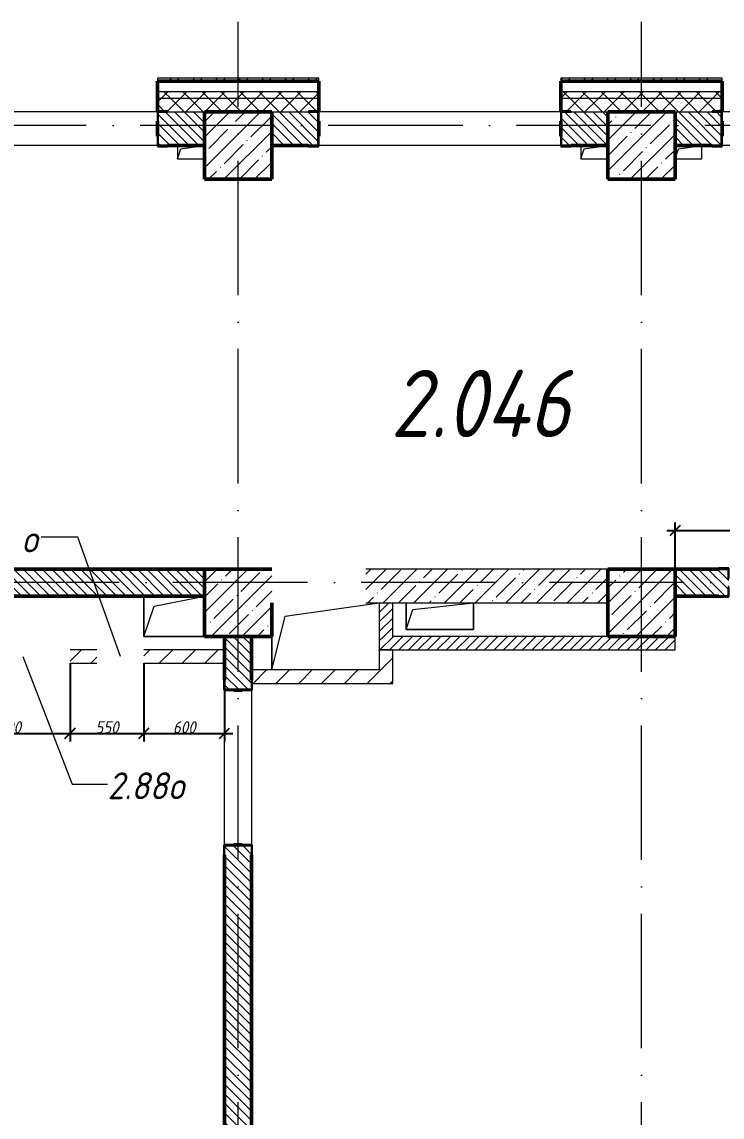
# Model space of a CAD drawing. Header units: millimetres. Extents: x -537608 to 253996, y -217170 to 186033.
# Drawn here: x -135655 to -130448, y -54732 to -46588 of the extents above; entities that cross this region are included whole.
import ezdxf

# ---------------------------------------------------------------- set-up
doc = ezdxf.new("R2010")
doc.units = ezdxf.units.MM
doc.linetypes.add('50_200_ШТРИХ_1Т_ш5_п1_п1_', pattern=[1400, 1000, -200, 0, -200])
for name, color, linetype, lineweight in [('A-____-____-DIMS', 7, 'Continuous', 9), ('A-FLOR-____-OTLN', 7, 'Continuous', 9), ('A-GENM-____-MCUT', 7, 'Continuous', 25), ('A-GENM-____-OTLN', 7, 'Continuous', 9), ('A-GENM-____-OTLN-1', 7, 'Continuous', 25), ('A-GLAZ-____-IDEN', 7, 'Continuous', 9), ('A-WALL-____-MCUT-1', 7, 'Continuous', 9), ('A-WALL-____-MCUT-2', 7, 'Continuous', 50), ('A-WALL-____-MCUT-3', 7, 'Continuous', 9), ('A-WALL-____-OTLN', 7, 'Continuous', 9), ('A-WALL-____-PATT-1', 7, 'Continuous', 9), ('A-WALL-FNSH-MCUT-1', 7, 'Continuous', 9), ('I-WALL-____-OTLN', 7, 'Continuous', 9), ('S-COLS-____-MCUT', 7, 'Continuous', 50), ('S-COLS-____-OTLN', 7, 'Continuous', 9), ('S-GRID-____-OTLN-1', 7, '50_200_ШТРИХ_1Т_ш5_п1_п1_', 9), ('Марки помещений', 7, 'Continuous', 9)]:
    doc.layers.add(name, color=color, linetype=linetype, lineweight=lineweight)
doc.styles.add('ISOCPEUR_I_3', font='isocpeui.ttf', dxfattribs={"width": 0.85, "height": 2.2})
doc.styles.add('ISOCPEUR_I_7', font='isocpeui.ttf', dxfattribs={"width": 0.9, "height": 90})
doc.styles.add('ISOCPEUR_I_9', font='isocpeui.ttf', dxfattribs={"width": 0.9, "height": 250})
doc.dimstyles.new('ISO-1_8_0_9К_СРЕДНИЙ_Кладочные_2', dxfattribs={"dimscale": 304.8, "dimtxt": 89.638306, "dimasz": 0.246063, "dimexe": 0.19685, "dimexo": 0, "dimgap": 0, "dimtad": 1, "dimdec": 3, "dimrnd": 0.001, "dimdsep": 46, "dimtxsty": 'ISOCPEUR_I_7', "dimblk1": 'OBLIQUE', "dimblk2": 'OBLIQUE', "dimsah": 1, "dimcen": 0.09, "dimdle": 0.19685, "dimazin": 0, "dimtfac": 1, "dimtdec": 4, "dimtix": 1, "dimtmove": 1, "dimatfit": 3, "dimfxl": 1, "dimtvp": 1, "dimtolj": 1, "dimtzin": 0, "dimarcsym": 2})
pattern_1 = [(135, (-184647.673, -56738.29), (-35.35534, -35.35534), [])]
pattern_2 = [(45, (-184647.67, -56738.29), (-70.71068, 70.71068), []), (135, (-184647.67, -56738.29), (-70.71068, -70.71068), [])]
pattern_3 = [(45, (-184647.67, -56738.29), (-84.8528, 84.8528), [])]
pattern_4 = [(45, (-184647.673, -56738.29), (-35.35534, 35.35534), [])]
pattern_5 = [(45, (-184647.67, -56738.29), (-114.04925, 114.04925), []), (45, (-184533.62, -56738.29), (-114.04925, 114.04925), [201.612, -40.322, 3.353, -36.97])]

# ---------------------------------------------------------------- blocks, each defined once
blk = doc.blocks.new('BSC_Колонна _Прямоугольная - 500х500-V60-АР1_План отверстий 2 этажа в осях 1-64_А-ГГ')
at = {"layer": 'S-COLS-____-OTLN'}
h = blk.add_hatch(dxfattribs=at)
h.set_pattern_fill('FP_89', color=256, style=0, pattern_type=2)
h.set_pattern_definition([(45, (-50600, -5831.04), (-114.04925, 114.04925), []), (45, (-50485.95, -5831.04), (-114.04925, 114.04925), [201.613, -40.323, 3.353, -36.97])])
h.paths.add_polyline_path([(-250, -250), (250, -250), (250, 250), (-250, 250), (-250, 0)], flags=0)
at = {"layer": 'S-COLS-____-MCUT'}
for p, q in [((250, 250), (-250, 250)), ((-250, 250), (-250, -250)), ((250, -250), (250, 0)), ((-250, -250), (250, -250))]:
    blk.add_line(p, q, dxfattribs=at)
blk = doc.blocks.new('BSC_Колонна _Прямоугольная - 500х500-V62-АР1_План отверстий 2 этажа в осях 1-64_А-ГГ')
at = {"layer": 'S-COLS-____-OTLN'}
h = blk.add_hatch(dxfattribs=at)
h.set_pattern_fill('FP_91', color=256, style=0, pattern_type=2)
h.set_pattern_definition([(45, (-53600, -5831.04), (-114.04925, 114.04925), []), (45, (-53485.95, -5831.04), (-114.04925, 114.04925), [201.613, -40.323, 3.353, -36.97])])
h.paths.add_polyline_path([(-250, -250), (250, -250), (250, 250), (-250, 250)], flags=0)
at = {"layer": 'S-COLS-____-MCUT'}
for p, q in [((250, 250), (-250, 250)), ((-250, 250), (-250, -250)), ((250, -250), (250, 250)), ((-250, -250), (250, -250))]:
    blk.add_line(p, q, dxfattribs=at)
blk = doc.blocks.new('BSC_Колонна _Прямоугольная - 500х500-V117-АР1_План отверстий 2 этажа в осях 1-64_А-ГГ')
at = {"layer": 'S-COLS-____-OTLN'}
h = blk.add_hatch(dxfattribs=at)
h.set_pattern_fill('FP_146', color=256, style=0, pattern_type=2)
h.set_pattern_definition([(45, (-53600, -9231.04), (-114.04925, 114.04925), []), (45, (-53485.95, -9231.04), (-114.04925, 114.04925), [201.613, -40.323, 3.353, -36.97])])
h.paths.add_polyline_path([(-250, -250), (250, -250), (250, 250), (-250, 250), (-250, 104.8)], flags=0)
at = {"layer": 'S-COLS-____-MCUT'}
for p, q in [((250, 250), (-250, 250)), ((-250, 250), (-250, -250)), ((250, -250), (250, 250)), ((-250, -250), (250, -250))]:
    blk.add_line(p, q, dxfattribs=at)
blk = doc.blocks.new('Фахверк_СКБ_Уголок - 250_2700-27497298-АР1_План отверстий 2 этажа в осях 1-64_А-ГГ')
at = {"layer": 'A-GENM-____-MCUT'}
for p, q in [((200, 181), (125, 181)), ((125, 181), (125, 106)), ((131, 106), (131, 175)), ((131, 175), (200, 175)), ((200, 175), (200, 181)), ((125, 106), (131, 106)), ((131, -6), (125, -6)), ((125, -6), (125, -81)), ((125, -81), (200, -81)), ((131, -75), (131, -6)), ((200, -75), (131, -75)), ((200, -81), (200, -75))]:
    blk.add_line(p, q, dxfattribs=at)
blk = doc.blocks.new('Фахверк_СКБ_Уголок - 200_3960-28268576-АР1_План отверстий 2 этажа в осях 1-64_А-ГГ')
at = {"layer": 'A-GENM-____-MCUT'}
for p, q in [((200, 156), (125, 156)), ((125, 156), (125, 81)), ((131, 81), (131, 150)), ((131, 150), (200, 150)), ((200, 150), (200, 156)), ((125, 81), (131, 81)), ((131, 19), (125, 19)), ((125, 19), (125, -56)), ((131, -50), (131, 19)), ((125, -56), (200, -56)), ((200, -50), (131, -50)), ((200, -56), (200, -50))]:
    blk.add_line(p, q, dxfattribs=at)
blk = doc.blocks.new('AR_Отверстие прямоугольное _в плите_ - AR_Отверстие прямоугольное _в плите_-V156-АР1_План отверстий 2 этажа в осях 1-64_А-ГГ')
at = {"layer": 'A-GENM-____-OTLN'}
for p, q in [((-250, 100), (-250, -100)), ((-200, 50), (250, 100)), ((250, -100), (250, 100)), ((-250, -100), (-200, 50)), ((-250, -100), (250, -100))]:
    blk.add_line(p, q, dxfattribs=at)
blk = doc.blocks.new('AR_Отверстие прямоугольное _в плите_ - AR_Отверстие прямоугольное _в плите_-V165-АР1_План отверстий 2 этажа в осях 1-64_А-ГГ')
at = {"layer": 'A-GENM-____-OTLN'}
for p, q in [((-100, 50), (-100, -50)), ((-100, -50), (-75, 25)), ((-75, 25), (100, 50)), ((-100, -50), (100, -50))]:
    blk.add_line(p, q, dxfattribs=at)
blk = doc.blocks.new('AR_Отверстие прямоугольное _в плите_ - AR_Отверстие прямоугольное _в плите_-V166-АР1_План отверстий 2 этажа в осях 1-64_А-ГГ')
at = {"layer": 'A-GENM-____-OTLN'}
for p, q in [((-100, -50), (-75, 25)), ((-75, 25), (100, 50)), ((100, -50), (100, 50)), ((-100, -50), (100, -50))]:
    blk.add_line(p, q, dxfattribs=at)
blk = doc.blocks.new('AR_Отверстие прямоугольное _в плите_ - AR_Отверстие прямоугольное _в плите_-30553057-АР1_План отверстий 2 этажа в осях 1-64_А-ГГ')
at = {"layer": 'A-GENM-____-OTLN'}
for p, q in [((-300, 150), (400, 250)), ((-400, -250), (-300, 150)), ((-400, 0), (-400, -250))]:
    blk.add_line(p, q, dxfattribs=at)
blk = doc.blocks.new('AR_Отверстие прямоугольное _в плите_ - AR_Отверстие прямоугольное _в плите_-30552670-АР1_План отверстий 2 этажа в осях 1-64_А-ГГ')
at = {"layer": 'A-GENM-____-OTLN'}
for p, q in [((-225, 150), (-225, -150)), ((-150, 75), (225, 150)), ((-225, -150), (-150, 75)), ((-225, -150), (225, -150))]:
    blk.add_line(p, q, dxfattribs=at)
blk = doc.blocks.new('154_Стойка_СКБ_Уголок - СМ-2180_200-28268025-АР1_План отверстий 2 этажа в осях 1-64_А-ГГ')
at = {"layer": 'A-GENM-____-MCUT'}
for p, q in [((125, 156), (125, 81)), ((200, 156), (125, 156)), ((131, 81), (131, 150)), ((131, 150), (200, 150)), ((200, 150), (200, 156)), ((125, 81), (131, 81)), ((131, 19), (125, 19)), ((125, 19), (125, -56)), ((131, -50), (131, 19)), ((125, -56), (200, -56)), ((200, -50), (131, -50)), ((200, -56), (200, -50))]:
    blk.add_line(p, q, dxfattribs=at)
blk = doc.blocks.new('_Oblique')
at = {"color": 0, "linetype": 'ByBlock', "lineweight": -2}
blk.add_line((-0.5, -0.5), (0.5, 0.5), dxfattribs=at)
blk = doc.blocks.new('*D2426')
at = {"layer": 'A-____-____-DIMS', "color": 0, "lineweight": -2, "transparency": 16777216}
for p, q in [((-130797.7, -50657.2), (-130797.7, -50311.2)), ((-129797.7, -50657.2), (-129797.7, -50311.2)), ((-130857.7, -50371.2), (-129737.7, -50371.2))]:
    blk.add_line(p, q, dxfattribs=at)
at = {"layer": 'Defpoints', "color": 0, "transparency": 16777216}
for p in [(-129797.7, -50371.2), (-130797.7, -50657.2), (-129797.7, -50657.2)]:
    blk.add_point(p, dxfattribs=at)
at = {"layer": 'A-____-____-DIMS', "color": 0, "lineweight": -2, "transparency": 16777216, "xscale": 75, "yscale": 75, "zscale": 75, "rotation": 180}
blk.add_blockref('_Oblique', (-130797.7, -50371.2), dxfattribs=at)
at = {"layer": 'A-____-____-DIMS', "color": 0, "lineweight": -2, "transparency": 16777216, "xscale": 75, "yscale": 75, "zscale": 75}
blk.add_blockref('_Oblique', (-129797.7, -50371.2), dxfattribs=at)
at = {"layer": 'A-____-____-DIMS', "color": 0, "transparency": 16777216, "insert": (-130297.7, -50326.2), "char_height": 90, "width": 504.733, "attachment_point": 5, "style": 'ISOCPEUR_I_7'}
blk.add_mtext('\\A1;1000', dxfattribs=at)
blk = doc.blocks.new('*D2427')
at = {"layer": 'A-____-____-DIMS', "color": 0, "lineweight": -2, "transparency": 16777216}
for p, q in [((-135297.7, -51357.2), (-135297.7, -51938.5)), ((-136197.7, -51407.2), (-136197.7, -51938.5)), ((-136257.7, -51878.5), (-135237.7, -51878.5))]:
    blk.add_line(p, q, dxfattribs=at)
at = {"layer": 'Defpoints', "color": 0, "transparency": 16777216}
for p in [(-135297.7, -51357.2), (-136197.7, -51407.2), (-135297.7, -51878.5)]:
    blk.add_point(p, dxfattribs=at)
at = {"layer": 'A-____-____-DIMS', "color": 0, "lineweight": -2, "transparency": 16777216, "xscale": 75, "yscale": 75, "zscale": 75, "rotation": 180}
blk.add_blockref('_Oblique', (-136197.7, -51878.5), dxfattribs=at)
at = {"layer": 'A-____-____-DIMS', "color": 0, "lineweight": -2, "transparency": 16777216, "xscale": 75, "yscale": 75, "zscale": 75}
blk.add_blockref('_Oblique', (-135297.7, -51878.5), dxfattribs=at)
at = {"layer": 'A-____-____-DIMS', "color": 0, "transparency": 16777216, "insert": (-135747.7, -51833.5), "char_height": 90, "width": 409.578, "attachment_point": 5, "style": 'ISOCPEUR_I_7'}
blk.add_mtext('\\A1;900', dxfattribs=at)
blk = doc.blocks.new('*D2428')
at = {"layer": 'A-____-____-DIMS', "color": 0, "lineweight": -2, "transparency": 16777216}
for p, q in [((-135297.7, -51357.2), (-135297.7, -51938.5)), ((-134747.7, -51357.2), (-134747.7, -51938.5)), ((-135357.7, -51878.5), (-134687.7, -51878.5))]:
    blk.add_line(p, q, dxfattribs=at)
at = {"layer": 'Defpoints', "color": 0, "transparency": 16777216}
for p in [(-135297.7, -51357.2), (-134747.7, -51357.2), (-134747.7, -51878.5)]:
    blk.add_point(p, dxfattribs=at)
at = {"layer": 'A-____-____-DIMS', "color": 0, "lineweight": -2, "transparency": 16777216, "xscale": 75, "yscale": 75, "zscale": 75, "rotation": 180}
blk.add_blockref('_Oblique', (-135297.7, -51878.5), dxfattribs=at)
at = {"layer": 'A-____-____-DIMS', "color": 0, "lineweight": -2, "transparency": 16777216, "xscale": 75, "yscale": 75, "zscale": 75}
blk.add_blockref('_Oblique', (-134747.7, -51878.5), dxfattribs=at)
at = {"layer": 'A-____-____-DIMS', "color": 0, "transparency": 16777216, "insert": (-135022.7, -51833.5), "char_height": 90, "width": 409.578, "attachment_point": 5, "style": 'ISOCPEUR_I_7'}
blk.add_mtext('\\A1;550', dxfattribs=at)
blk = doc.blocks.new('*D2429')
at = {"layer": 'A-____-____-DIMS', "color": 0, "lineweight": -2, "transparency": 16777216}
for p, q in [((-134747.7, -51357.2), (-134747.7, -51938.5)), ((-134147.7, -51357.2), (-134147.7, -51938.5)), ((-134807.7, -51878.5), (-134087.7, -51878.5))]:
    blk.add_line(p, q, dxfattribs=at)
at = {"layer": 'Defpoints', "color": 0, "transparency": 16777216}
for p in [(-134747.7, -51357.2), (-134147.7, -51357.2), (-134147.7, -51878.5)]:
    blk.add_point(p, dxfattribs=at)
at = {"layer": 'A-____-____-DIMS', "color": 0, "lineweight": -2, "transparency": 16777216, "xscale": 75, "yscale": 75, "zscale": 75, "rotation": 180}
blk.add_blockref('_Oblique', (-134747.7, -51878.5), dxfattribs=at)
at = {"layer": 'A-____-____-DIMS', "color": 0, "lineweight": -2, "transparency": 16777216, "xscale": 75, "yscale": 75, "zscale": 75}
blk.add_blockref('_Oblique', (-134147.7, -51878.5), dxfattribs=at)
at = {"layer": 'A-____-____-DIMS', "color": 0, "transparency": 16777216, "insert": (-134447.7, -51833.5), "char_height": 90, "width": 409.578, "attachment_point": 5, "style": 'ISOCPEUR_I_7'}
blk.add_mtext('\\A1;600', dxfattribs=at)

msp = doc.modelspace()

# ---------------------------------------------------------------- hatches: boundary and pattern name
at = {"layer": 'A-WALL-____-PATT-1'}
h = msp.add_hatch(dxfattribs=at)
h.set_pattern_fill('FP_3', color=256, style=0, pattern_type=2)
h.set_pattern_definition([(45, (-184647.67, -56738.29), (-85.53659, 85.53659), []), (45, (-184590.65, -56738.29), (-85.53659, 85.53659), [])])
h.paths.add_polyline_path([(-112782.6725, -47027.2474), (-112782.6725, -47007.2474), (-116647.6725, -47007.2474), (-116647.6725, -47027.2474), (-113962.7906, -47027.2474)], flags=0)
h.paths.add_polyline_path([(-118447.6725, -47027.2474), (-118447.6725, -47007.2474), (-119647.6725, -47007.2474), (-119647.6725, -47027.2474), (-119265.1835, -47027.2474)], flags=0)
h.paths.add_polyline_path([(-121447.6725, -47027.2474), (-121447.6725, -47007.2474), (-122647.6725, -47007.2474), (-122647.6725, -47027.2474), (-121916.3799, -47027.2474)], flags=0)
h.paths.add_polyline_path([(-125451.3085, -47027.2474), (-124447.6725, -47027.2474), (-124447.6725, -47007.2474), (-125647.6725, -47007.2474), (-125647.6725, -47027.2474)], flags=0)
h.paths.add_polyline_path([(-128102.5049, -47027.2474), (-127447.6725, -47027.2474), (-127447.6725, -47007.2474), (-128647.6725, -47007.2474), (-128647.6725, -47027.2474)], flags=0)
h.paths.add_polyline_path([(-130447.6725, -47027.2474), (-130447.6725, -47007.2474), (-131647.6725, -47007.2474), (-131647.6725, -47027.2474), (-131637.4335, -47027.2474)], flags=0)
h.paths.add_polyline_path([(-133447.6725, -47027.2474), (-133447.6725, -47007.2474), (-134647.6725, -47007.2474), (-134647.6725, -47027.2474), (-134288.6299, -47027.2474)], flags=0)
h.paths.add_polyline_path([(-139447.6725, -47027.2474), (-139447.6725, -47007.2474), (-140647.6725, -47007.2474), (-140647.6725, -47027.2474), (-140474.7549, -47027.2474)], flags=0)
h.paths.add_polyline_path([(-137647.6725, -47027.2474), (-136447.6725, -47027.2474), (-136447.6725, -47007.2474), (-137647.6725, -47007.2474)], flags=0)
h.paths.add_polyline_path([(-143647.6725, -47027.2474), (-142447.6725, -47027.2474), (-142447.6725, -47007.2474), (-143647.6725, -47007.2474)], flags=0)
h.paths.add_polyline_path([(-146312.6725, -47027.2474), (-145447.6725, -47027.2474), (-145447.6725, -47007.2474), (-146312.6725, -47007.2474)], flags=0)
h = msp.add_hatch(dxfattribs=at)
h.set_pattern_fill('FP_1', color=256, style=0, pattern_type=2)
h.set_pattern_definition(pattern_2)
h.paths.add_polyline_path([(-110297.6725, -47157.2474), (-110297.6725, -47107.2474), (-116647.6725, -47107.2474), (-116647.6725, -47157.2474), (-110427.862, -47157.2474)], flags=0)
h.paths.add_polyline_path([(-119265.1835, -47157.2474), (-118447.6725, -47157.2474), (-118447.6725, -47107.2474), (-119647.6725, -47107.2474), (-119647.6725, -47157.2474)], flags=0)
h.paths.add_polyline_path([(-121447.6725, -47157.2474), (-121447.6725, -47107.2474), (-122647.6725, -47107.2474), (-122647.6725, -47157.2474), (-121916.3799, -47157.2474)], flags=0)
h.paths.add_polyline_path([(-124447.6725, -47157.2474), (-124447.6725, -47107.2474), (-125647.6725, -47107.2474), (-125647.6725, -47157.2474), (-124567.5763, -47157.2474)], flags=0)
h.paths.add_polyline_path([(-127447.6725, -47157.2474), (-127447.6725, -47107.2474), (-128647.6725, -47107.2474), (-128647.6725, -47157.2474), (-128102.5049, -47157.2474)], flags=0)
h.paths.add_polyline_path([(-131647.6725, -47157.2474), (-130447.6725, -47157.2474), (-130447.6725, -47107.2474), (-131647.6725, -47107.2474)], flags=0)
h.paths.add_polyline_path([(-134647.6725, -47157.2474), (-133447.6725, -47157.2474), (-133447.6725, -47107.2474), (-134647.6725, -47107.2474)], flags=0)
h.paths.add_polyline_path([(-136939.8263, -47157.2474), (-136447.6725, -47157.2474), (-136447.6725, -47107.2474), (-137647.6725, -47107.2474), (-137647.6725, -47157.2474)], flags=0)
h.paths.add_polyline_path([(-139447.6725, -47157.2474), (-139447.6725, -47107.2474), (-140647.6725, -47107.2474), (-140647.6725, -47157.2474), (-140474.7549, -47157.2474)], flags=0)
h.paths.add_polyline_path([(-142447.6725, -47157.2474), (-142447.6725, -47107.2474), (-143647.6725, -47107.2474), (-143647.6725, -47157.2474), (-143125.9514, -47157.2474)], flags=0)
h.paths.add_polyline_path([(-146847.6725, -47157.2474), (-145447.6725, -47157.2474), (-145447.6725, -47107.2474), (-146847.6725, -47107.2474)], flags=0)
h.paths.add_polyline_path([(-148647.6725, -47157.2474), (-148647.6725, -47107.2474), (-149847.6725, -47107.2474), (-149847.6725, -47157.2474), (-149312.0764, -47157.2474)], flags=0)
h.paths.add_polyline_path([(-157647.6725, -47157.2474), (-157647.6725, -47107.2474), (-160817.6725, -47107.2474), (-160817.6725, -47157.2474), (-159916.8621, -47157.2474)], flags=0)
h = msp.add_hatch(dxfattribs=at)
h.set_pattern_fill('FP_1', color=256, style=0, pattern_type=2)
h.set_pattern_definition(pattern_2)
h.paths.add_polyline_path([(-110297.6725, -47257.2474), (-110297.6725, -47157.2474), (-116647.6725, -47157.2474), (-116647.6725, -47251.2474), (-116572.6725, -47251.2474), (-116572.6725, -47257.2474), (-110427.862, -47257.2474)], flags=0)
h.paths.add_polyline_path([(-119265.1835, -47257.2474), (-118522.6725, -47257.2474), (-118522.6725, -47251.2474), (-118447.6725, -47251.2474), (-118447.6725, -47157.2474), (-119647.6725, -47157.2474), (-119647.6725, -47251.2474), (-119572.6725, -47251.2474), (-119572.6725, -47257.2474)], flags=0)
h.paths.add_polyline_path([(-121522.6725, -47257.2474), (-121522.6725, -47251.2474), (-121447.6725, -47251.2474), (-121447.6725, -47157.2474), (-122647.6725, -47157.2474), (-122647.6725, -47251.2474), (-122572.6725, -47251.2474), (-122572.6725, -47257.2474), (-121797.6725, -47257.2474)], flags=0)
h.paths.add_polyline_path([(-125297.6725, -47257.2474), (-124522.6725, -47257.2474), (-124522.6725, -47251.2474), (-124447.6725, -47251.2474), (-124447.6725, -47157.2474), (-125647.6725, -47157.2474), (-125647.6725, -47251.2474), (-125572.6725, -47251.2474), (-125572.6725, -47257.2474), (-125451.3085, -47257.2474)], flags=0)
h.paths.add_polyline_path([(-128102.5049, -47257.2474), (-127522.6725, -47257.2474), (-127522.6725, -47251.2474), (-127447.6725, -47251.2474), (-127447.6725, -47157.2474), (-128647.6725, -47157.2474), (-128647.6725, -47251.2474), (-128572.6725, -47251.2474), (-128572.6725, -47257.2474)], flags=0)
h.paths.add_polyline_path([(-130797.6725, -47257.2474), (-130522.6725, -47257.2474), (-130522.6725, -47251.2474), (-130447.6725, -47251.2474), (-130447.6725, -47157.2474), (-131647.6725, -47157.2474), (-131647.6725, -47251.2474), (-131572.6725, -47251.2474), (-131572.6725, -47257.2474), (-131297.6725, -47257.2474)], flags=0)
h.paths.add_polyline_path([(-133797.6725, -47257.2474), (-133522.6725, -47257.2474), (-133522.6725, -47251.2474), (-133447.6725, -47251.2474), (-133447.6725, -47157.2474), (-134647.6725, -47157.2474), (-134647.6725, -47251.2474), (-134572.6725, -47251.2474), (-134572.6725, -47257.2474), (-134288.6299, -47257.2474)], flags=0)
h.paths.add_polyline_path([(-136522.6725, -47257.2474), (-136522.6725, -47251.2474), (-136447.6725, -47251.2474), (-136447.6725, -47157.2474), (-137647.6725, -47157.2474), (-137647.6725, -47251.2474), (-137572.6725, -47251.2474), (-137572.6725, -47257.2474), (-136939.8263, -47257.2474)], flags=0)
h.paths.add_polyline_path([(-139522.6725, -47257.2474), (-139522.6725, -47251.2474), (-139447.6725, -47251.2474), (-139447.6725, -47157.2474), (-140647.6725, -47157.2474), (-140647.6725, -47251.2474), (-140572.6725, -47251.2474), (-140572.6725, -47257.2474), (-139797.6725, -47257.2474)], flags=0)
h.paths.add_polyline_path([(-143572.6725, -47257.2474), (-142522.6725, -47257.2474), (-142522.6725, -47251.2474), (-142447.6725, -47251.2474), (-142447.6725, -47157.2474), (-143647.6725, -47157.2474), (-143647.6725, -47251.2474), (-143572.6725, -47251.2474)], flags=0)
h.paths.add_polyline_path([(-145797.6725, -47257.2474), (-145522.6725, -47257.2474), (-145522.6725, -47251.2474), (-145447.6725, -47251.2474), (-145447.6725, -47157.2474), (-146847.6725, -47157.2474), (-146847.6725, -47257.2474), (-146347.6725, -47257.2474)], flags=0)
h.paths.add_polyline_path([(-149312.0764, -47257.2474), (-148722.6725, -47257.2474), (-148722.6725, -47251.2474), (-148647.6725, -47251.2474), (-148647.6725, -47157.2474), (-149847.6725, -47157.2474), (-149847.6725, -47257.2474), (-149347.6725, -47257.2474)], flags=0)
h.paths.add_polyline_path([(-157722.6725, -47257.2474), (-157722.6725, -47251.2474), (-157647.6725, -47251.2474), (-157647.6725, -47157.2474), (-160817.6725, -47157.2474), (-160817.6725, -47257.2474), (-158347.6725, -47257.2474)], flags=0)
h = msp.add_hatch(dxfattribs=at)
h.set_pattern_fill('FP_6', color=256, style=0, pattern_type=2)
h.set_pattern_definition(pattern_1)
h.paths.add_polyline_path([(-134572.6725, -47507.2474), (-134297.6725, -47507.2474), (-134297.6725, -47257.2474), (-134641.6725, -47257.2474), (-134641.6725, -47326.2474), (-134647.6725, -47326.2474), (-134647.6725, -47438.2474), (-134641.6725, -47438.2474), (-134641.6725, -47507.2474)], flags=0)
h.paths.add_polyline_path([(-137572.6725, -47507.2474), (-136453.6725, -47507.2474), (-136453.6725, -47438.2474), (-136447.6725, -47438.2474), (-136447.6725, -47326.2474), (-136453.6725, -47326.2474), (-136453.6725, -47257.2474), (-137641.6725, -47257.2474), (-137641.6725, -47326.2474), (-137647.6725, -47326.2474), (-137647.6725, -47438.2474), (-137641.6725, -47438.2474), (-137641.6725, -47507.2474)], flags=0)
h.paths.add_polyline_path([(-139522.6725, -47507.2474), (-139453.6725, -47507.2474), (-139453.6725, -47438.2474), (-139447.6725, -47438.2474), (-139447.6725, -47326.2474), (-139453.6725, -47326.2474), (-139453.6725, -47257.2474), (-139797.6725, -47257.2474), (-139797.6725, -47507.2474)], flags=0)
h = msp.add_hatch(dxfattribs=at)
h.set_pattern_fill('FP_6', color=256, style=0, pattern_type=2)
h.set_pattern_definition(pattern_1)
h.paths.add_polyline_path([(-131637.4335, -47507.2474), (-131297.6725, -47507.2474), (-131297.6725, -47257.2474), (-131641.6725, -47257.2474), (-131641.6725, -47326.2474), (-131647.6725, -47326.2474), (-131647.6725, -47438.2474), (-131641.6725, -47438.2474), (-131641.6725, -47507.2474)], flags=0)
h.paths.add_polyline_path([(-133453.6725, -47507.2474), (-133453.6725, -47438.2474), (-133447.6725, -47438.2474), (-133447.6725, -47326.2474), (-133453.6725, -47326.2474), (-133453.6725, -47257.2474), (-133797.6725, -47257.2474), (-133797.6725, -47507.2474), (-133522.6725, -47507.2474)], flags=0)
h = msp.add_hatch(dxfattribs=at)
h.set_pattern_fill('FP_6', color=256, style=0, pattern_type=2)
h.set_pattern_definition(pattern_1)
h.paths.add_polyline_path([(-125641.6725, -47507.2474), (-125297.6725, -47507.2474), (-125297.6725, -47257.2474), (-125641.6725, -47257.2474), (-125641.6725, -47326.2474), (-125647.6725, -47326.2474), (-125647.6725, -47438.2474), (-125641.6725, -47438.2474), (-125641.6725, -47502.9617)], flags=0)
h.paths.add_polyline_path([(-128102.5049, -47507.2474), (-127453.6725, -47507.2474), (-127453.6725, -47438.2474), (-127447.6725, -47438.2474), (-127447.6725, -47326.2474), (-127453.6725, -47326.2474), (-127453.6725, -47257.2474), (-128641.6725, -47257.2474), (-128641.6725, -47326.2474), (-128647.6725, -47326.2474), (-128647.6725, -47438.2474), (-128641.6725, -47438.2474), (-128641.6725, -47507.2474), (-128572.6725, -47507.2474)], flags=0)
h.paths.add_polyline_path([(-130453.6725, -47507.2474), (-130453.6725, -47438.2474), (-130447.6725, -47438.2474), (-130447.6725, -47326.2474), (-130453.6725, -47326.2474), (-130453.6725, -47257.2474), (-130797.6725, -47257.2474), (-130797.6725, -47507.2474), (-130522.6725, -47507.2474)], flags=0)
h = msp.add_hatch(dxfattribs=at)
h.set_pattern_fill('FP_6', color=256, style=0, pattern_type=2)
h.set_pattern_definition(pattern_1)
h.paths.add_polyline_path([(-135172.3621, -50857.2474), (-134297.6725, -50857.2474), (-134297.6725, -50657.2474), (-137041.6725, -50657.2474), (-137041.6725, -50726.2474), (-137047.6725, -50726.2474), (-137047.6725, -50788.2474), (-137041.6725, -50788.2474), (-137041.6725, -50857.2474), (-136939.8263, -50857.2474)], flags=0)
h.paths.add_polyline_path([(-139097.6725, -50857.2474), (-138203.6725, -50857.2474), (-138203.6725, -50788.2474), (-138197.6725, -50788.2474), (-138197.6725, -50726.2474), (-138203.6725, -50726.2474), (-138203.6725, -50657.2474), (-139097.6725, -50657.2474), (-139097.6725, -50769.7474)], flags=0)
h.paths.add_polyline_path([(-139797.6725, -50857.2474), (-139497.6725, -50857.2474), (-139497.6725, -50657.2474), (-139797.6725, -50657.2474)], flags=0)
h = msp.add_hatch(dxfattribs=at)
h.set_pattern_fill('FP_25', color=256, style=0, pattern_type=2)
h.set_pattern_definition(pattern_5)
h.paths.add_polyline_path([(-131297.6725, -50907.2474), (-131297.6725, -50657.2474), (-133097.6725, -50657.2474), (-133097.6725, -50907.2474), (-131637.4335, -50907.2474)], flags=0)
h = msp.add_hatch(dxfattribs=at)
h.set_pattern_fill('FP_6', color=256, style=0, pattern_type=2)
h.set_pattern_definition(pattern_1)
h.paths.add_polyline_path([(-125297.6725, -50857.2474), (-125297.6725, -50657.2474), (-125697.6725, -50657.2474), (-125697.6725, -50857.2474)], flags=0)
h.paths.add_polyline_path([(-128691.6725, -50857.2474), (-127903.6725, -50857.2474), (-127903.6725, -50788.2474), (-127897.6725, -50788.2474), (-127897.6725, -50726.2474), (-127903.6725, -50726.2474), (-127903.6725, -50657.2474), (-128691.6725, -50657.2474), (-128691.6725, -50726.2474), (-128697.6725, -50726.2474), (-128697.6725, -50788.2474), (-128691.6725, -50788.2474), (-128691.6725, -50817.2474)], flags=0)
h.paths.add_polyline_path([(-126991.6725, -50857.2474), (-126097.6725, -50857.2474), (-126097.6725, -50657.2474), (-126991.6725, -50657.2474), (-126991.6725, -50726.2474), (-126997.6725, -50726.2474), (-126997.6725, -50788.2474), (-126991.6725, -50788.2474), (-126991.6725, -50856.5415)], flags=0)
h.paths.add_polyline_path([(-130472.6725, -50857.2474), (-130403.6725, -50857.2474), (-130403.6725, -50788.2474), (-130397.6725, -50788.2474), (-130397.6725, -50726.2474), (-130403.6725, -50726.2474), (-130403.6725, -50657.2474), (-130797.6725, -50657.2474), (-130797.6725, -50857.2474)], flags=0)
h = msp.add_hatch(dxfattribs=at)
h.set_pattern_fill('FP_5', color=256, style=0, pattern_type=2)
h.set_pattern_definition(pattern_4)
h.paths.add_polyline_path([(-132897.6725, -51157.2474), (-132897.6725, -50907.2474), (-132997.6725, -50907.2474), (-132997.6725, -51157.2474)], flags=0)
h = msp.add_hatch(dxfattribs=at)
h.set_pattern_fill('FP_6', color=256, style=0, pattern_type=2)
h.set_pattern_definition(pattern_1)
h.paths.add_polyline_path([(-134147.6725, -58157.2474), (-133947.6725, -58157.2474), (-133947.8927, -52713.2474), (-134016.6725, -52713.2474), (-134016.6725, -52707.2474), (-134078.6725, -52707.2474), (-134078.6725, -52713.2474), (-134147.6725, -52713.2474), (-134147.6725, -57722.3688)], flags=0)
h.paths.add_polyline_path([(-134016.6725, -51557.2474), (-134016.6725, -51551.2474), (-133947.6725, -51551.2474), (-133947.6725, -51157.2474), (-134147.6725, -51157.2474), (-134147.6725, -51551.2474), (-134078.6725, -51551.2474), (-134078.6725, -51557.2474)], flags=0)
h = msp.add_hatch(dxfattribs=at)
h.set_pattern_fill('FP_5', color=256, style=0, pattern_type=2)
h.set_pattern_definition(pattern_4)
h.paths.add_polyline_path([(-132997.6725, -51257.2474), (-130797.6725, -51257.2474), (-130797.6725, -51157.2474), (-132997.6725, -51157.2474)], flags=0)
h = msp.add_hatch(dxfattribs=at)
h.set_pattern_fill('FP_4', color=256, style=0, pattern_type=2)
h.set_pattern_definition(pattern_3)
h.paths.add_polyline_path([(-136197.6725, -51357.2474), (-135997.6725, -51357.2474), (-135997.6725, -51257.2474), (-136197.6725, -51257.2474)], flags=0)
h.paths.add_polyline_path([(-135172.3621, -51357.2474), (-135097.6725, -51357.2474), (-135097.6725, -51257.2474), (-135297.6725, -51257.2474), (-135297.6725, -51357.2474)], flags=0)
h.paths.add_polyline_path([(-134147.6725, -51357.2474), (-134147.6725, -51257.2474), (-134747.6725, -51257.2474), (-134747.6725, -51357.2474)], flags=0)
h.paths.add_polyline_path([(-136946.1725, -51354.2474), (-136900.6725, -51354.2474), (-136900.6725, -51260.2474), (-136947.6725, -51260.2474), (-136947.6725, -51354.2474)], flags=0)
h = msp.add_hatch(dxfattribs=at)
h.set_pattern_fill('FP_4', color=256, style=0, pattern_type=2)
h.set_pattern_definition(pattern_3)
h.paths.add_polyline_path([(-132897.6725, -51507.2474), (-132897.6725, -51257.2474), (-132997.6725, -51257.2474), (-132997.6725, -51507.2474)], flags=0)
h = msp.add_hatch(dxfattribs=at)
h.set_pattern_fill('FP_4', color=256, style=0, pattern_type=2)
h.set_pattern_definition(pattern_3)
h.paths.add_polyline_path([(-132997.6725, -51507.2474), (-132997.6725, -51407.2474), (-133947.6725, -51407.2474), (-133947.6725, -51482.2474), (-133941.6725, -51482.2474), (-133941.6725, -51507.2474), (-133404.8978, -51507.2474)], flags=0)
at = {"layer": 'S-COLS-____-OTLN'}
h = msp.add_hatch(dxfattribs=at)
h.set_pattern_fill('FP_25', color=256, style=0, pattern_type=2)
h.set_pattern_definition(pattern_5)
h.paths.add_polyline_path([(-134297.6725, -47757.2474), (-133797.6725, -47757.2474), (-133797.6725, -47257.2474), (-134297.6725, -47257.2474), (-134297.6725, -47402.4409)], flags=0)

# ---------------------------------------------------------------- linework, layer by layer
at = {"layer": 'A-FLOR-____-OTLN'}
for p, q in [((-134747.6725, -51157.2474), (-134747.6725, -50857.2474)), ((-132797.6725, -51107.2474), (-132797.6725, -50907.2474)), ((-132297.6725, -50907.2474), (-132297.6725, -51107.2474)), ((-132297.6725, -51107.2474), (-132797.6725, -51107.2474)), ((-134297.6725, -51157.2474), (-134747.6725, -51157.2474)), ((-133797.6725, -51407.2474), (-133797.6725, -51157.2474))]:
    msp.add_line(p, q, dxfattribs=at)
at = {"layer": 'A-GLAZ-____-IDEN'}
for p, q in [((-135240.4299, -50420.5014), (-135513.2345, -50420.5014)), ((-134922.6725, -51307.2474), (-135240.4299, -50420.5014)), ((-135647.6725, -51307.2474), (-135282.0019, -52256.0012)), ((-135282.0019, -52256.0012), (-135018.5101, -52256.0012))]:
    msp.add_line(p, q, dxfattribs=at)
at = {"layer": 'A-WALL-____-MCUT-1'}
for p, q in [((-131297.6725, -50657.2474), (-133097.6725, -50657.2474)), ((-133097.6725, -50907.2474), (-131297.6725, -50907.2474))]:
    msp.add_line(p, q, dxfattribs=at)
at = {"layer": 'A-WALL-____-MCUT-2'}
for p, q in [((-133447.6725, -47027.2474), (-134647.6725, -47027.2474)), ((-134647.6725, -47027.2474), (-134647.6725, -47251.2474)), ((-133447.6725, -47251.2474), (-133447.6725, -47027.2474)), ((-130447.6725, -47027.2474), (-131647.6725, -47027.2474)), ((-131647.6725, -47027.2474), (-131647.6725, -47251.2474)), ((-130447.6725, -47251.2474), (-130447.6725, -47027.2474)), ((-134297.6725, -47257.2474), (-133797.6725, -47257.2474)), ((-134297.6725, -47507.2474), (-134297.6725, -47257.2474)), ((-133797.6725, -47257.2474), (-133797.6725, -47507.2474)), ((-134647.6725, -47326.2474), (-134647.6725, -47438.2474)), ((-133447.6725, -47438.2474), (-133447.6725, -47326.2474)), ((-131647.6725, -47326.2474), (-131647.6725, -47438.2474)), ((-130447.6725, -47438.2474), (-130447.6725, -47326.2474)), ((-134572.6725, -47507.2474), (-134297.6725, -47507.2474)), ((-133797.6725, -47507.2474), (-133522.6725, -47507.2474)), ((-131572.6725, -47507.2474), (-131297.6725, -47507.2474)), ((-130797.6725, -47507.2474), (-130522.6725, -47507.2474)), ((-134297.6725, -50657.2474), (-136972.6725, -50657.2474)), ((-130472.6725, -50657.2474), (-130797.6725, -50657.2474)), ((-136972.6725, -50857.2474), (-134297.6725, -50857.2474)), ((-130797.6725, -50857.2474), (-130472.6725, -50857.2474)), ((-134147.6725, -51157.2474), (-134147.6725, -51482.2474)), ((-133947.6725, -51482.2474), (-133947.6725, -51157.2474)), ((-134078.6725, -51557.2474), (-134016.6725, -51557.2474)), ((-134016.6725, -52707.2474), (-134078.6725, -52707.2474)), ((-134147.6725, -52782.2474), (-134147.6725, -58157.2474)), ((-133947.6725, -58157.2474), (-133947.6725, -52782.2474))]:
    msp.add_line(p, q, dxfattribs=at)
at = {"layer": 'A-WALL-____-MCUT-3'}
for p, q in [((-133447.6725, -47107.2474), (-134647.6725, -47107.2474)), ((-130447.6725, -47107.2474), (-131647.6725, -47107.2474)), ((-133447.6725, -47157.2474), (-134647.6725, -47157.2474)), ((-130447.6725, -47157.2474), (-131647.6725, -47157.2474)), ((-134572.6725, -47257.2474), (-134297.6725, -47257.2474)), ((-133797.6725, -47257.2474), (-133522.6725, -47257.2474)), ((-131572.6725, -47257.2474), (-131297.6725, -47257.2474)), ((-130797.6725, -47257.2474), (-130522.6725, -47257.2474))]:
    msp.add_line(p, q, dxfattribs=at)
at = {"layer": 'A-WALL-____-OTLN'}
for p, q in [((-134647.6725, -47257.2474), (-136447.6725, -47257.2474)), ((-131647.6725, -47257.2474), (-133447.6725, -47257.2474)), ((-128647.6725, -47257.2474), (-130447.6725, -47257.2474)), ((-134647.6725, -47507.2474), (-136447.6725, -47507.2474)), ((-131647.6725, -47507.2474), (-133447.6725, -47507.2474)), ((-128647.6725, -47507.2474), (-130447.6725, -47507.2474))]:
    msp.add_line(p, q, dxfattribs=at)
at = {"layer": 'A-WALL-FNSH-MCUT-1'}
for p, q in [((-133447.6725, -47007.2474), (-134647.6725, -47007.2474)), ((-134647.6725, -47007.2474), (-134647.6725, -47027.2474)), ((-134647.6725, -47027.2474), (-134647.6725, -47027.2474)), ((-133447.6725, -47027.2474), (-133447.6725, -47007.2474)), ((-130447.6725, -47007.2474), (-131647.6725, -47007.2474)), ((-131647.6725, -47007.2474), (-131647.6725, -47027.2474)), ((-131647.6725, -47027.2474), (-131647.6725, -47027.2474)), ((-130447.6725, -47027.2474), (-130447.6725, -47007.2474)), ((-132997.6725, -50907.2474), (-132997.6725, -51407.2474)), ((-132897.6725, -51157.2474), (-132897.6725, -50907.2474)), ((-131297.6725, -51157.2474), (-132897.6725, -51157.2474)), ((-130797.6725, -51257.2474), (-130797.6725, -51157.2474)), ((-135097.6725, -51257.2474), (-135297.6725, -51257.2474)), ((-134147.6725, -51257.2474), (-134747.6725, -51257.2474)), ((-132897.6725, -51257.2474), (-132997.6725, -51257.2474)), ((-132997.6725, -51257.2474), (-130797.6725, -51257.2474)), ((-132897.6725, -51507.2474), (-132897.6725, -51257.2474)), ((-135297.6725, -51357.2474), (-135097.6725, -51357.2474)), ((-134747.6725, -51357.2474), (-134147.6725, -51357.2474)), ((-132997.6725, -51407.2474), (-133947.6725, -51407.2474)), ((-133941.6725, -51507.2474), (-132897.6725, -51507.2474))]:
    msp.add_line(p, q, dxfattribs=at)
at = {"layer": 'I-WALL-____-OTLN'}
for p, q in [((-134147.6725, -52707.2474), (-134147.6725, -51557.2474)), ((-133947.6725, -51557.2474), (-133947.6725, -52707.2474))]:
    msp.add_line(p, q, dxfattribs=at)
at = {"layer": 'S-COLS-____-MCUT'}
for p, q in [((-133797.6725, -47257.2474), (-134297.6725, -47257.2474)), ((-134297.6725, -47257.2474), (-134297.6725, -47757.2474)), ((-133797.6725, -47757.2474), (-133797.6725, -47257.2474)), ((-134297.6725, -47757.2474), (-133797.6725, -47757.2474))]:
    msp.add_line(p, q, dxfattribs=at)
at = {"layer": 'S-GRID-____-OTLN-1'}
for p, q in [((-134047.6725, -61220.8957), (-134047.6725, -46587.75)), ((-131047.6725, -61220.8957), (-131047.6725, -46587.75)), ((-80573.2659, -47357.2474), (-189093.2365, -47357.2474)), ((-94328.8852, -50757.2474), (-189316.4427, -50757.2474))]:
    msp.add_line(p, q, dxfattribs=at)

# ---------------------------------------------------------------- block references
at = {"layer": 'A-GENM-____-OTLN'}
for name, p in [('AR_Отверстие прямоугольное _в плите_ - AR_Отверстие прямоугольное _в плите_-V165-АР1_План отверстий 2 этажа в осях 1-64_А-ГГ', (-134397.6725, -47557.2474)), ('AR_Отверстие прямоугольное _в плите_ - AR_Отверстие прямоугольное _в плите_-V165-АР1_План отверстий 2 этажа в осях 1-64_А-ГГ', (-131397.6725, -47557.2474)), ('AR_Отверстие прямоугольное _в плите_ - AR_Отверстие прямоугольное _в плите_-V166-АР1_План отверстий 2 этажа в осях 1-64_А-ГГ', (-130697.6725, -47557.2474)), ('AR_Отверстие прямоугольное _в плите_ - AR_Отверстие прямоугольное _в плите_-30552670-АР1_План отверстий 2 этажа в осях 1-64_А-ГГ', (-134522.6725, -51007.2474)), ('AR_Отверстие прямоугольное _в плите_ - AR_Отверстие прямоугольное _в плите_-30553057-АР1_План отверстий 2 этажа в осях 1-64_А-ГГ', (-133397.6725, -51157.2474)), ('AR_Отверстие прямоугольное _в плите_ - AR_Отверстие прямоугольное _в плите_-V156-АР1_План отверстий 2 этажа в осях 1-64_А-ГГ', (-132547.6725, -51007.2474))]:
    msp.add_blockref(name, p, dxfattribs=at)
at = {"layer": 'A-GENM-____-OTLN-1'}
for p in [(-134772.6725, -47432.2474), (-131772.6725, -47432.2474)]:
    msp.add_blockref('Фахверк_СКБ_Уголок - 250_2700-27497298-АР1_План отверстий 2 этажа в осях 1-64_А-ГГ', p, dxfattribs=at)
for name, p, rotation in [('Фахверк_СКБ_Уголок - 250_2700-27497298-АР1_План отверстий 2 этажа в осях 1-64_А-ГГ', (-133322.6725, -47332.2474), 180), ('Фахверк_СКБ_Уголок - 250_2700-27497298-АР1_План отверстий 2 этажа в осях 1-64_А-ГГ', (-130322.6725, -47332.2474), 180), ('Фахверк_СКБ_Уголок - 200_3960-28268576-АР1_План отверстий 2 этажа в осях 1-64_А-ГГ', (-130272.6725, -50707.2474), 180), ('154_Стойка_СКБ_Уголок - СМ-2180_200-28268025-АР1_План отверстий 2 этажа в осях 1-64_А-ГГ', (-133997.6725, -51682.2474), 89.99999999999993), ('154_Стойка_СКБ_Уголок - СМ-2180_200-28268025-АР1_План отверстий 2 этажа в осях 1-64_А-ГГ', (-134097.6725, -52582.2474), 269.9999999999999)]:
    msp.add_blockref(name, p, dxfattribs=dict(at, rotation=rotation))
at = {"layer": 'S-COLS-____-OTLN'}
for name, p in [('BSC_Колонна _Прямоугольная - 500х500-V117-АР1_План отверстий 2 этажа в осях 1-64_А-ГГ', (-131047.6725, -47507.2474)), ('BSC_Колонна _Прямоугольная - 500х500-V60-АР1_План отверстий 2 этажа в осях 1-64_А-ГГ', (-134047.6725, -50907.2474)), ('BSC_Колонна _Прямоугольная - 500х500-V62-АР1_План отверстий 2 этажа в осях 1-64_А-ГГ', (-131047.6725, -50907.2474))]:
    msp.add_blockref(name, p, dxfattribs=at)

# ---------------------------------------------------------------- texts
at = {"layer": 'A-GLAZ-____-IDEN', "char_height": 200, "attachment_point": 1, "style": 'ISOCPEUR_I_9'}
for s, insert, width in [('\\fISOCPEUR|b0|i1|c204|p34|;\\W.9;о', (-135655.835, -50332.8868), 158.734125), ('2.88', (-135018.5101, -52168.3866), 548.35425), ('\\fISOCPEUR|b0|i1|c204|p34|;\\W.9;о', (-134566.0726, -52168.3866), 158.734125)]:
    msp.add_mtext(s, dxfattribs=dict(at, insert=insert, width=width))
at = {"layer": 'Марки помещений', "insert": (-132912.9518, -49175.5676), "char_height": 500, "width": 817.72125, "attachment_point": 1, "style": 'ISOCPEUR_I_3'}
msp.add_mtext('2.046', dxfattribs=at)

# ---------------------------------------------------------------- dimensions: what is measured, and where the dimension line sits
at = {"layer": 'A-____-____-DIMS'}
for base, p1, p2, override, picture, middle in [((-129797.6725, -50371.2324), (-130797.6725, -50657.2474), (-129797.6725, -50657.2474), {"dimpost": '<>', "dimfxl": 1000}, '*D2426', (-130297.6725, -50326.2324)), ((-135297.6725, -51878.4731), (-136197.6725, -51407.2474), (-135297.6725, -51357.2474), {"dimpost": '<>', "dimfxl": 901.387819}, '*D2427', (-135747.6725, -51833.4731)), ((-134747.6725, -51878.4731), (-135297.6725, -51357.2474), (-134747.6725, -51357.2474), {"dimpost": '<>', "dimfxl": 550}, '*D2428', (-135022.6725, -51833.4731)), ((-134147.6725, -51878.4731), (-134747.6725, -51357.2474), (-134147.6725, -51357.2474), {"dimpost": '<>', "dimfxl": 600}, '*D2429', (-134447.6725, -51833.4731))]:
    dim = msp.add_linear_dim(base=base, p1=p1, p2=p2, dimstyle='ISO-1_8_0_9К_СРЕДНИЙ_Кладочные_2', override=override, dxfattribs=at)
    dim.commit()
    dim.dimension.update_dxf_attribs({"geometry": picture, "text_midpoint": middle})

doc.saveas('drawing.dxf')
